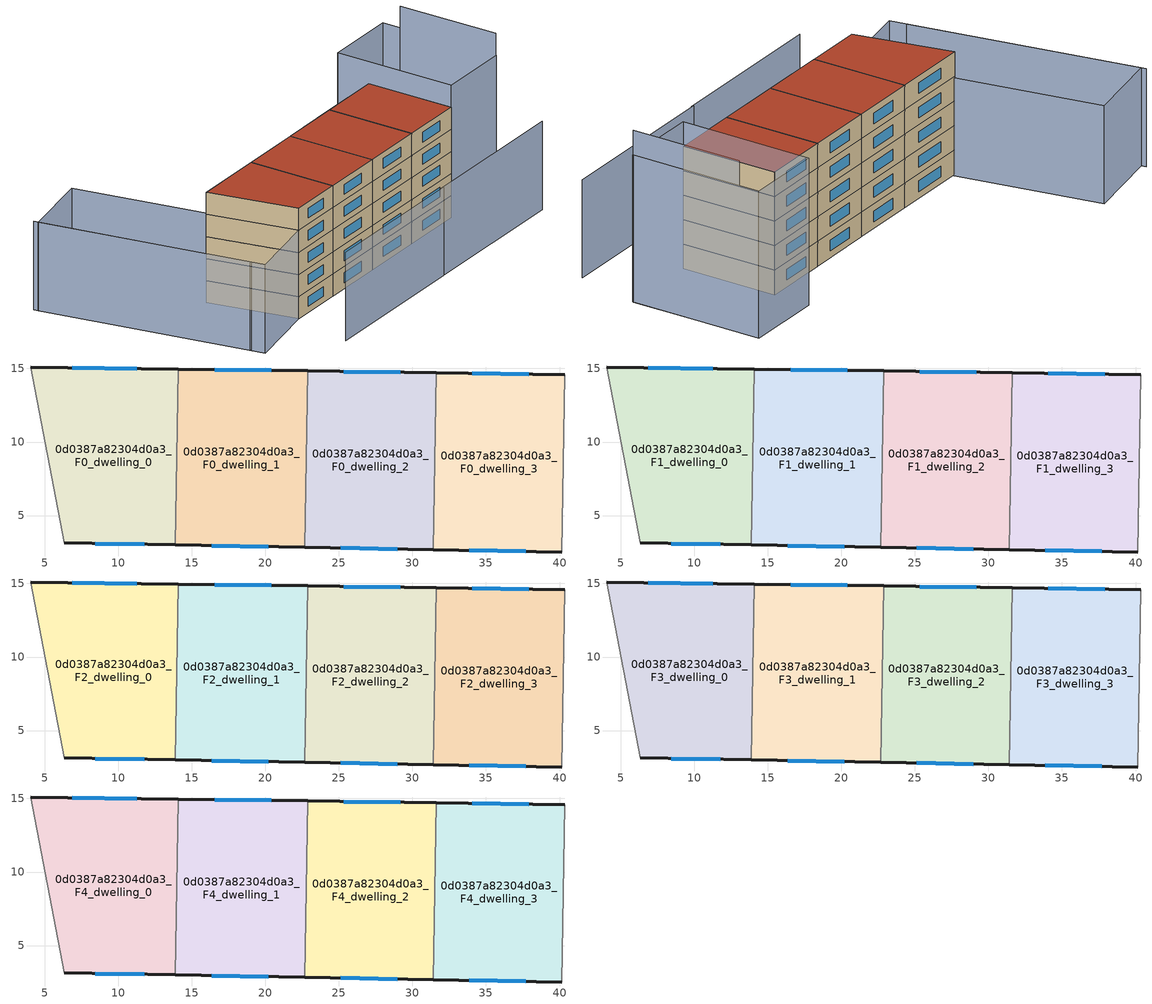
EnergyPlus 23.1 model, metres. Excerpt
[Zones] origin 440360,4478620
0d0387a82304d0a3_F0_dwelling_0
 floor ground (EU_floor_Construction): 14.09,14.96 13.89,3 6.32,3.14 4.06,15.1 z0
 wall outside (EU_wall_Construction): 6.32,3.14 13.89,3 / 14.09,14.96 4.06,15.1 z0:3
 wall adiabatic (EU_wall_Construction): 4.06,15.1 6.32,3.14 z0:3
 wall to 0d0387a82304d0a3_F0_dwelling_1 (EU_wall_Construction): 13.89,3 14.09,14.96 z0:3
 window (EU_Window_Construction): 8.44,3.1 11.76,3.04 / 11.27,15 6.87,15.06 z0.84:2.16
0d0387a82304d0a3_F0_dwelling_1
 floor ground (EU_floor_Construction): 22.87,14.83 22.66,2.84 13.89,3 14.09,14.96 z0
 wall outside (EU_wall_Construction): 22.87,14.83 14.09,14.96 / 13.89,3 22.66,2.84 z0:3
 wall to 0d0387a82304d0a3_F0_dwelling_2 (EU_wall_Construction): 22.66,2.84 22.87,14.83 z0:3
 window (EU_Window_Construction): 20.4,14.87 16.56,14.92 / 16.35,2.96 20.2,2.89 z0.84:2.16
0d0387a82304d0a3_F0_dwelling_2
 floor ground (EU_floor_Construction): 31.62,14.71 31.42,2.68 22.66,2.84 22.87,14.83 z0
 wall outside (EU_wall_Construction): 31.62,14.71 22.87,14.83 / 22.66,2.84 31.42,2.68 z0:3
 wall to 0d0387a82304d0a3_F0_dwelling_3 (EU_wall_Construction): 31.42,2.68 31.62,14.71 z0:3
 window (EU_Window_Construction): 29.16,14.74 25.33,14.79 / 25.12,2.8 28.96,2.73 z0.84:2.16
0d0387a82304d0a3_F0_dwelling_3
 floor ground (EU_floor_Construction): 40.35,14.58 40.15,2.53 31.42,2.68 31.62,14.71 z0
 wall outside (EU_wall_Construction): 40.35,14.58 31.62,14.71 / 31.42,2.68 40.15,2.53 z0:3
 wall adiabatic (EU_wall_Construction): 40.15,2.53 40.35,14.58 z0:3
 window (EU_Window_Construction): 37.9,14.61 34.07,14.67 / 33.87,2.64 37.69,2.57 z0.84:2.16
0d0387a82304d0a3_F1_dwelling_0
 floor to 0d0387a82304d0a3_F0_dwelling_0 (EU_floor_Construction): 14.09,14.96 13.89,3 6.32,3.14 4.06,15.1 z3
 wall outside (EU_wall_Construction): 6.32,3.14 13.89,3 / 14.09,14.96 4.06,15.1 z3:6
 wall adiabatic (EU_wall_Construction): 4.06,15.1 6.32,3.14 z3:6
 wall to 0d0387a82304d0a3_F1_dwelling_1 (EU_wall_Construction): 13.89,3 14.09,14.96 z3:6
 window (EU_Window_Construction): 8.44,3.1 11.76,3.04 / 11.27,15 6.87,15.06 z3.84:5.16
0d0387a82304d0a3_F1_dwelling_1
 floor to 0d0387a82304d0a3_F0_dwelling_1 (EU_floor_Construction): 22.87,14.83 22.66,2.84 13.89,3 14.09,14.96 z3
 wall outside (EU_wall_Construction): 22.87,14.83 14.09,14.96 / 13.89,3 22.66,2.84 z3:6
 wall to 0d0387a82304d0a3_F1_dwelling_2 (EU_wall_Construction): 22.66,2.84 22.87,14.83 z3:6
 window (EU_Window_Construction): 20.4,14.87 16.56,14.92 / 16.35,2.96 20.2,2.89 z3.84:5.16
0d0387a82304d0a3_F1_dwelling_2
 floor to 0d0387a82304d0a3_F0_dwelling_2 (EU_floor_Construction): 31.62,14.71 31.42,2.68 22.66,2.84 22.87,14.83 z3
 wall outside (EU_wall_Construction): 31.62,14.71 22.87,14.83 / 22.66,2.84 31.42,2.68 z3:6
 wall to 0d0387a82304d0a3_F1_dwelling_3 (EU_wall_Construction): 31.42,2.68 31.62,14.71 z3:6
 window (EU_Window_Construction): 29.16,14.74 25.33,14.79 / 25.12,2.8 28.96,2.73 z3.84:5.16
0d0387a82304d0a3_F1_dwelling_3
 floor to 0d0387a82304d0a3_F0_dwelling_3 (EU_floor_Construction): 40.35,14.58 40.15,2.53 31.42,2.68 31.62,14.71 z3
 wall outside (EU_wall_Construction): 40.35,14.58 31.62,14.71 / 31.42,2.68 40.15,2.53 z3:6
 wall adiabatic (EU_wall_Construction): 40.15,2.53 40.35,14.58 z3:6
 window (EU_Window_Construction): 37.9,14.61 34.07,14.67 / 33.87,2.64 37.69,2.57 z3.84:5.16
0d0387a82304d0a3_F2_dwelling_0
 floor to 0d0387a82304d0a3_F1_dwelling_0 (EU_floor_Construction): 14.09,14.96 13.89,3 6.32,3.14 4.06,15.1 z6
 wall outside (EU_wall_Construction): 6.32,3.14 13.89,3 / 14.09,14.96 4.06,15.1 z6:9
 wall adiabatic (EU_wall_Construction): 4.06,15.1 6.32,3.14 z6:9
 wall to 0d0387a82304d0a3_F2_dwelling_1 (EU_wall_Construction): 13.89,3 14.09,14.96 z6:9
 window (EU_Window_Construction): 8.44,3.1 11.76,3.04 / 11.27,15 6.87,15.06 z6.84:8.16
0d0387a82304d0a3_F2_dwelling_1
 floor to 0d0387a82304d0a3_F1_dwelling_1 (EU_floor_Construction): 22.87,14.83 22.66,2.84 13.89,3 14.09,14.96 z6
 wall outside (EU_wall_Construction): 22.87,14.83 14.09,14.96 / 13.89,3 22.66,2.84 z6:9
 wall to 0d0387a82304d0a3_F2_dwelling_2 (EU_wall_Construction): 22.66,2.84 22.87,14.83 z6:9
 window (EU_Window_Construction): 20.4,14.87 16.56,14.92 / 16.35,2.96 20.2,2.89 z6.84:8.16
0d0387a82304d0a3_F2_dwelling_2
 floor to 0d0387a82304d0a3_F1_dwelling_2 (EU_floor_Construction): 31.62,14.71 31.42,2.68 22.66,2.84 22.87,14.83 z6
 wall outside (EU_wall_Construction): 31.62,14.71 22.87,14.83 / 22.66,2.84 31.42,2.68 z6:9
 wall to 0d0387a82304d0a3_F2_dwelling_3 (EU_wall_Construction): 31.42,2.68 31.62,14.71 z6:9
 window (EU_Window_Construction): 29.16,14.74 25.33,14.79 / 25.12,2.8 28.96,2.73 z6.84:8.16
0d0387a82304d0a3_F2_dwelling_3
 floor to 0d0387a82304d0a3_F1_dwelling_3 (EU_floor_Construction): 40.35,14.58 40.15,2.53 31.42,2.68 31.62,14.71 z6
 wall outside (EU_wall_Construction): 40.35,14.58 31.62,14.71 / 31.42,2.68 40.15,2.53 z6:9
 wall adiabatic (EU_wall_Construction): 40.15,2.53 40.35,14.58 z6:9
 window (EU_Window_Construction): 37.9,14.61 34.07,14.67 / 33.87,2.64 37.69,2.57 z6.84:8.16
0d0387a82304d0a3_F3_dwelling_0
 floor to 0d0387a82304d0a3_F2_dwelling_0 (EU_floor_Construction): 14.09,14.96 13.89,3 6.32,3.14 4.06,15.1 z9
 wall outside (EU_wall_Construction): 6.32,3.14 13.89,3 / 14.09,14.96 4.06,15.1 z9:12
 wall adiabatic (EU_wall_Construction): 4.06,15.1 6.32,3.14 z9:12
 wall to 0d0387a82304d0a3_F3_dwelling_1 (EU_wall_Construction): 13.89,3 14.09,14.96 z9:12
 window (EU_Window_Construction): 8.44,3.1 11.76,3.04 / 11.27,15 6.87,15.06 z9.84:11.16
0d0387a82304d0a3_F3_dwelling_1
 floor to 0d0387a82304d0a3_F2_dwelling_1 (EU_floor_Construction): 22.87,14.83 22.66,2.84 13.89,3 14.09,14.96 z9
 wall outside (EU_wall_Construction): 22.87,14.83 14.09,14.96 / 13.89,3 22.66,2.84 z9:12
 wall to 0d0387a82304d0a3_F3_dwelling_2 (EU_wall_Construction): 22.66,2.84 22.87,14.83 z9:12
 window (EU_Window_Construction): 20.4,14.87 16.56,14.92 / 16.35,2.96 20.2,2.89 z9.84:11.16
0d0387a82304d0a3_F3_dwelling_2
 floor to 0d0387a82304d0a3_F2_dwelling_2 (EU_floor_Construction): 31.62,14.71 31.42,2.68 22.66,2.84 22.87,14.83 z9
 wall outside (EU_wall_Construction): 31.62,14.71 22.87,14.83 / 22.66,2.84 31.42,2.68 z9:12
 wall to 0d0387a82304d0a3_F3_dwelling_3 (EU_wall_Construction): 31.42,2.68 31.62,14.71 z9:12
 window (EU_Window_Construction): 29.16,14.74 25.33,14.79 / 25.12,2.8 28.96,2.73 z9.84:11.16
0d0387a82304d0a3_F3_dwelling_3
 floor to 0d0387a82304d0a3_F2_dwelling_3 (EU_floor_Construction): 40.35,14.58 40.15,2.53 31.42,2.68 31.62,14.71 z9
 wall outside (EU_wall_Construction): 40.35,14.58 31.62,14.71 / 31.42,2.68 40.15,2.53 z9:12
 wall adiabatic (EU_wall_Construction): 40.15,2.53 40.35,14.58 z9:12
 window (EU_Window_Construction): 37.9,14.61 34.07,14.67 / 33.87,2.64 37.69,2.57 z9.84:11.16
0d0387a82304d0a3_F4_dwelling_0
 floor to 0d0387a82304d0a3_F3_dwelling_0 (EU_floor_Construction): 14.09,14.96 13.89,3 6.32,3.14 4.06,15.1 z12
 wall outside (EU_wall_Construction): 6.32,3.14 13.89,3 / 14.09,14.96 4.06,15.1 z12:15
 wall adiabatic (EU_wall_Construction): 4.06,15.1 6.32,3.14 z12:15
 wall to 0d0387a82304d0a3_F4_dwelling_1 (EU_wall_Construction): 13.89,3 14.09,14.96 z12:15
 window (EU_Window_Construction): 8.44,3.1 11.76,3.04 / 11.27,15 6.87,15.06 z12.84:14.16
 roof outside (EU_roof_Construction): 13.89,3 14.09,14.96 4.06,15.1 6.32,3.14 z15
0d0387a82304d0a3_F4_dwelling_1
 floor to 0d0387a82304d0a3_F3_dwelling_1 (EU_floor_Construction): 22.87,14.83 22.66,2.84 13.89,3 14.09,14.96 z12
 wall outside (EU_wall_Construction): 22.87,14.83 14.09,14.96 / 13.89,3 22.66,2.84 z12:15
 wall to 0d0387a82304d0a3_F4_dwelling_2 (EU_wall_Construction): 22.66,2.84 22.87,14.83 z12:15
 window (EU_Window_Construction): 20.4,14.87 16.56,14.92 / 16.35,2.96 20.2,2.89 z12.84:14.16
 roof outside (EU_roof_Construction): 22.66,2.84 22.87,14.83 14.09,14.96 13.89,3 z15
0d0387a82304d0a3_F4_dwelling_2
 floor to 0d0387a82304d0a3_F3_dwelling_2 (EU_floor_Construction): 31.62,14.71 31.42,2.68 22.66,2.84 22.87,14.83 z12
 wall outside (EU_wall_Construction): 31.62,14.71 22.87,14.83 / 22.66,2.84 31.42,2.68 z12:15
 wall to 0d0387a82304d0a3_F4_dwelling_3 (EU_wall_Construction): 31.42,2.68 31.62,14.71 z12:15
 window (EU_Window_Construction): 29.16,14.74 25.33,14.79 / 25.12,2.8 28.96,2.73 z12.84:14.16
 roof outside (EU_roof_Construction): 31.42,2.68 31.62,14.71 22.87,14.83 22.66,2.84 z15
0d0387a82304d0a3_F4_dwelling_3
 floor to 0d0387a82304d0a3_F3_dwelling_3 (EU_floor_Construction): 40.35,14.58 40.15,2.53 31.42,2.68 31.62,14.71 z12
 wall outside (EU_wall_Construction): 40.35,14.58 31.62,14.71 / 31.42,2.68 40.15,2.53 z12:15
 wall adiabatic (EU_wall_Construction): 40.15,2.53 40.35,14.58 z12:15
 window (EU_Window_Construction): 37.9,14.61 34.07,14.67 / 33.87,2.64 37.69,2.57 z12.84:14.16
 roof outside (EU_roof_Construction): 40.15,2.53 40.35,14.58 31.62,14.71 31.42,2.68 z15
shading: 25.62,-5.27 48,-5.67 / 4.19,-4.99 26.04,-5.34 / -8.81,31.88 -4.25,3.33 / -3.96,1.48 -8.76,31.32 / -8.76,31.32 1.52,32.97 / 1.52,32.97 6.32,3.14 / 6.32,3.14 -3.96,1.48 z0:12; 50.17,2.36 50.37,16.33 z0:21; 40.15,2.52 40.51,19.14 / 40.51,19.14 50.53,18.92 / 50.53,18.92 50.17,2.31 / 50.17,2.31 40.15,2.52 z0:18
[Building]
EU S2 Campaign: North Axis=0; Terrain=City; Solar Distribution=FullExterior
[Site:Location]
Madrid: Latitude=40.5; Longitude=-3.5; Time Zone=1; Elevation=609
[SizingPeriod:WeatherFileDays]
AnnualSizingPeriod: Begin Month=1; Begin Day of Month=1; End Month=12; End Day of Month=31; Day of Week for Start Day=Monday; Use Weather File Daylight Saving Period=No; Use Weather File Rain and Snow Indicators=No
[MATERIAL]
EU_InternalMass_Material: Roughness=MediumRough; Thickness=0.1; Conductivity=1; Density=1800; Specific Heat=900; Thermal Absorptance=0.9; Solar Absorptance=0.7; Visible Absorptance=0.7
[MATERIAL:NOMASS] Roughness=MediumRough; Thermal Absorptance=0.9; Solar Absorptance=0.7; Visible Absorptance=0.7
Name | Thermal Resistance
EU_wall_NoMass; EU_roof_NoMass | 2.16768
EU_floor_NoMass | 1.14339
[WINDOWMATERIAL:SIMPLEGLAZINGSYSTEM]
EU_Window_SimpleGlazing: UFactor=3.23888; Solar Heat Gain Coefficient=0.85; Visible Transmittance=0.85
[CONSTRUCTION]
EU_wall_Construction: EU_wall_NoMass
EU_roof_Construction: EU_roof_NoMass
EU_floor_Construction: EU_floor_NoMass
EU_InternalMass_Construction: EU_InternalMass_Material
EU_Window_Construction: EU_Window_SimpleGlazing
[ZONE] Type=1; Multiplier=1; Ceiling Height=autocalculate; Floor Area=autocalculate; Part of Total Floor Area=Yes
Name | Volume
0d0387a82304d0a3_F0_dwelling_0; 0d0387a82304d0a3_F1_dwelling_0; 0d0387a82304d0a3_F2_dwelling_0; 0d0387a82304d0a3_F3_dwelling_0; 0d0387a82304d0a3_F4_dwelling_0 | 315.35
0d0387a82304d0a3_F0_dwelling_1 | 315.323
0d0387a82304d0a3_F1_dwelling_1; 0d0387a82304d0a3_F2_dwelling_1; 0d0387a82304d0a3_F3_dwelling_1; 0d0387a82304d0a3_F4_dwelling_1 | 315.322
0d0387a82304d0a3_F0_dwelling_2; 0d0387a82304d0a3_F1_dwelling_2; 0d0387a82304d0a3_F2_dwelling_2; 0d0387a82304d0a3_F3_dwelling_2; 0d0387a82304d0a3_F4_dwelling_2 | 315.363
0d0387a82304d0a3_F0_dwelling_3; 0d0387a82304d0a3_F1_dwelling_3; 0d0387a82304d0a3_F2_dwelling_3; 0d0387a82304d0a3_F3_dwelling_3; 0d0387a82304d0a3_F4_dwelling_3 | 315.345
[INTERNALMASS] Construction=EU_InternalMass_Construction
Name | Zone or ZoneList | Surface Area
0d0387a82304d0a3_F0_dwelling_0_EU_InternalMass | 0d0387a82304d0a3_F0_dwelling_0 | 105.117
0d0387a82304d0a3_F0_dwelling_1_EU_InternalMass | 0d0387a82304d0a3_F0_dwelling_1 | 105.108
0d0387a82304d0a3_F0_dwelling_2_EU_InternalMass | 0d0387a82304d0a3_F0_dwelling_2 | 105.121
0d0387a82304d0a3_F0_dwelling_3_EU_InternalMass | 0d0387a82304d0a3_F0_dwelling_3 | 105.115
0d0387a82304d0a3_F1_dwelling_0_EU_InternalMass | 0d0387a82304d0a3_F1_dwelling_0 | 105.117
0d0387a82304d0a3_F1_dwelling_1_EU_InternalMass | 0d0387a82304d0a3_F1_dwelling_1 | 105.108
0d0387a82304d0a3_F1_dwelling_2_EU_InternalMass | 0d0387a82304d0a3_F1_dwelling_2 | 105.121
0d0387a82304d0a3_F1_dwelling_3_EU_InternalMass | 0d0387a82304d0a3_F1_dwelling_3 | 105.115
0d0387a82304d0a3_F2_dwelling_0_EU_InternalMass | 0d0387a82304d0a3_F2_dwelling_0 | 105.117
0d0387a82304d0a3_F2_dwelling_1_EU_InternalMass | 0d0387a82304d0a3_F2_dwelling_1 | 105.108
0d0387a82304d0a3_F2_dwelling_2_EU_InternalMass | 0d0387a82304d0a3_F2_dwelling_2 | 105.121
0d0387a82304d0a3_F2_dwelling_3_EU_InternalMass | 0d0387a82304d0a3_F2_dwelling_3 | 105.115
0d0387a82304d0a3_F3_dwelling_0_EU_InternalMass | 0d0387a82304d0a3_F3_dwelling_0 | 105.117
0d0387a82304d0a3_F3_dwelling_1_EU_InternalMass | 0d0387a82304d0a3_F3_dwelling_1 | 105.108
0d0387a82304d0a3_F3_dwelling_2_EU_InternalMass | 0d0387a82304d0a3_F3_dwelling_2 | 105.121
0d0387a82304d0a3_F3_dwelling_3_EU_InternalMass | 0d0387a82304d0a3_F3_dwelling_3 | 105.115
0d0387a82304d0a3_F4_dwelling_0_EU_InternalMass | 0d0387a82304d0a3_F4_dwelling_0 | 105.117
0d0387a82304d0a3_F4_dwelling_1_EU_InternalMass | 0d0387a82304d0a3_F4_dwelling_1 | 105.108
0d0387a82304d0a3_F4_dwelling_2_EU_InternalMass | 0d0387a82304d0a3_F4_dwelling_2 | 105.121
0d0387a82304d0a3_F4_dwelling_3_EU_InternalMass | 0d0387a82304d0a3_F4_dwelling_3 | 105.115
[OTHEREQUIPMENT] Fuel Type=Electricity; Design Level Calculation Method=Watts/Area; Power per Zone Floor Area=1; Fraction Latent=0; Fraction Radiant=0; Fraction Lost=0; Carbon Dioxide Generation Rate=0; EndUse Subcategory=EU_Step8_InternalGains
Name | Zone or ZoneList or Space or SpaceList | Schedule
EU_Step8_InternalGain_0d0387a82304d0a3_F0_dwelling_0_f000 | 0d0387a82304d0a3_F0_dwelling_0 | EU_Step8_GainSchedule_0d0387a82304d0a3_F0_dwelling_0_f000
EU_Step8_InternalGain_0d0387a82304d0a3_F0_dwelling_1_f000 | 0d0387a82304d0a3_F0_dwelling_1 | EU_Step8_GainSchedule_0d0387a82304d0a3_F0_dwelling_1_f000
EU_Step8_InternalGain_0d0387a82304d0a3_F0_dwelling_2_f000 | 0d0387a82304d0a3_F0_dwelling_2 | EU_Step8_GainSchedule_0d0387a82304d0a3_F0_dwelling_2_f000
EU_Step8_InternalGain_0d0387a82304d0a3_F0_dwelling_3_f000 | 0d0387a82304d0a3_F0_dwelling_3 | EU_Step8_GainSchedule_0d0387a82304d0a3_F0_dwelling_3_f000
EU_Step8_InternalGain_0d0387a82304d0a3_F1_dwelling_0_f000 | 0d0387a82304d0a3_F1_dwelling_0 | EU_Step8_GainSchedule_0d0387a82304d0a3_F1_dwelling_0_f000
EU_Step8_InternalGain_0d0387a82304d0a3_F1_dwelling_1_f000 | 0d0387a82304d0a3_F1_dwelling_1 | EU_Step8_GainSchedule_0d0387a82304d0a3_F1_dwelling_1_f000
EU_Step8_InternalGain_0d0387a82304d0a3_F1_dwelling_2_f000 | 0d0387a82304d0a3_F1_dwelling_2 | EU_Step8_GainSchedule_0d0387a82304d0a3_F1_dwelling_2_f000
EU_Step8_InternalGain_0d0387a82304d0a3_F1_dwelling_3_f000 | 0d0387a82304d0a3_F1_dwelling_3 | EU_Step8_GainSchedule_0d0387a82304d0a3_F1_dwelling_3_f000
EU_Step8_InternalGain_0d0387a82304d0a3_F2_dwelling_0_f000 | 0d0387a82304d0a3_F2_dwelling_0 | EU_Step8_GainSchedule_0d0387a82304d0a3_F2_dwelling_0_f000
EU_Step8_InternalGain_0d0387a82304d0a3_F2_dwelling_1_f000 | 0d0387a82304d0a3_F2_dwelling_1 | EU_Step8_GainSchedule_0d0387a82304d0a3_F2_dwelling_1_f000
EU_Step8_InternalGain_0d0387a82304d0a3_F2_dwelling_2_f000 | 0d0387a82304d0a3_F2_dwelling_2 | EU_Step8_GainSchedule_0d0387a82304d0a3_F2_dwelling_2_f000
EU_Step8_InternalGain_0d0387a82304d0a3_F2_dwelling_3_f000 | 0d0387a82304d0a3_F2_dwelling_3 | EU_Step8_GainSchedule_0d0387a82304d0a3_F2_dwelling_3_f000
EU_Step8_InternalGain_0d0387a82304d0a3_F3_dwelling_0_f000 | 0d0387a82304d0a3_F3_dwelling_0 | EU_Step8_GainSchedule_0d0387a82304d0a3_F3_dwelling_0_f000
EU_Step8_InternalGain_0d0387a82304d0a3_F3_dwelling_1_f000 | 0d0387a82304d0a3_F3_dwelling_1 | EU_Step8_GainSchedule_0d0387a82304d0a3_F3_dwelling_1_f000
EU_Step8_InternalGain_0d0387a82304d0a3_F3_dwelling_2_f000 | 0d0387a82304d0a3_F3_dwelling_2 | EU_Step8_GainSchedule_0d0387a82304d0a3_F3_dwelling_2_f000
EU_Step8_InternalGain_0d0387a82304d0a3_F3_dwelling_3_f000 | 0d0387a82304d0a3_F3_dwelling_3 | EU_Step8_GainSchedule_0d0387a82304d0a3_F3_dwelling_3_f000
EU_Step8_InternalGain_0d0387a82304d0a3_F4_dwelling_0_f000 | 0d0387a82304d0a3_F4_dwelling_0 | EU_Step8_GainSchedule_0d0387a82304d0a3_F4_dwelling_0_f000
EU_Step8_InternalGain_0d0387a82304d0a3_F4_dwelling_1_f000 | 0d0387a82304d0a3_F4_dwelling_1 | EU_Step8_GainSchedule_0d0387a82304d0a3_F4_dwelling_1_f000
EU_Step8_InternalGain_0d0387a82304d0a3_F4_dwelling_2_f000 | 0d0387a82304d0a3_F4_dwelling_2 | EU_Step8_GainSchedule_0d0387a82304d0a3_F4_dwelling_2_f000
EU_Step8_InternalGain_0d0387a82304d0a3_F4_dwelling_3_f000 | 0d0387a82304d0a3_F4_dwelling_3 | EU_Step8_GainSchedule_0d0387a82304d0a3_F4_dwelling_3_f000
[ZONEVENTILATION:DESIGNFLOWRATE] Schedule=EU_AlwaysOn; Design Flow Rate Calculation Method=AirChanges/Hour; Air Changes per Hour=0.480546; Ventilation Type=Natural; Fan Pressure Rise=0; Fan Total Efficiency=1; Constant Term Coefficient=1; Temperature Term Coefficient=0; Velocity Term Coefficient=0; Velocity Squared Term Coefficient=0; Minimum Indoor Temperature=-100; Maximum Indoor Temperature=100; Delta Temperature=-100; Minimum Outdoor Temperature=-100; Maximum Outdoor Temperature=100; Maximum Wind Speed=40
Name | Zone or ZoneList or Space or SpaceList
EU_ConstantAir_0d0387a82304d0a3_F0_dwelling_0 | 0d0387a82304d0a3_F0_dwelling_0
EU_ConstantAir_0d0387a82304d0a3_F0_dwelling_1 | 0d0387a82304d0a3_F0_dwelling_1
EU_ConstantAir_0d0387a82304d0a3_F0_dwelling_2 | 0d0387a82304d0a3_F0_dwelling_2
EU_ConstantAir_0d0387a82304d0a3_F0_dwelling_3 | 0d0387a82304d0a3_F0_dwelling_3
EU_ConstantAir_0d0387a82304d0a3_F1_dwelling_0 | 0d0387a82304d0a3_F1_dwelling_0
EU_ConstantAir_0d0387a82304d0a3_F1_dwelling_1 | 0d0387a82304d0a3_F1_dwelling_1
EU_ConstantAir_0d0387a82304d0a3_F1_dwelling_2 | 0d0387a82304d0a3_F1_dwelling_2
EU_ConstantAir_0d0387a82304d0a3_F1_dwelling_3 | 0d0387a82304d0a3_F1_dwelling_3
EU_ConstantAir_0d0387a82304d0a3_F2_dwelling_0 | 0d0387a82304d0a3_F2_dwelling_0
EU_ConstantAir_0d0387a82304d0a3_F2_dwelling_1 | 0d0387a82304d0a3_F2_dwelling_1
EU_ConstantAir_0d0387a82304d0a3_F2_dwelling_2 | 0d0387a82304d0a3_F2_dwelling_2
EU_ConstantAir_0d0387a82304d0a3_F2_dwelling_3 | 0d0387a82304d0a3_F2_dwelling_3
EU_ConstantAir_0d0387a82304d0a3_F3_dwelling_0 | 0d0387a82304d0a3_F3_dwelling_0
EU_ConstantAir_0d0387a82304d0a3_F3_dwelling_1 | 0d0387a82304d0a3_F3_dwelling_1
EU_ConstantAir_0d0387a82304d0a3_F3_dwelling_2 | 0d0387a82304d0a3_F3_dwelling_2
EU_ConstantAir_0d0387a82304d0a3_F3_dwelling_3 | 0d0387a82304d0a3_F3_dwelling_3
EU_ConstantAir_0d0387a82304d0a3_F4_dwelling_0 | 0d0387a82304d0a3_F4_dwelling_0
EU_ConstantAir_0d0387a82304d0a3_F4_dwelling_1 | 0d0387a82304d0a3_F4_dwelling_1
EU_ConstantAir_0d0387a82304d0a3_F4_dwelling_2 | 0d0387a82304d0a3_F4_dwelling_2
EU_ConstantAir_0d0387a82304d0a3_F4_dwelling_3 | 0d0387a82304d0a3_F4_dwelling_3
[HVACTEMPLATE:THERMOSTAT] Constant Heating Setpoint=20; Constant Cooling Setpoint=50
EU_HeatOnly_0d0387a82304d0a3_F0_dwelling_0; EU_HeatOnly_0d0387a82304d0a3_F0_dwelling_1; EU_HeatOnly_0d0387a82304d0a3_F0_dwelling_2; EU_HeatOnly_0d0387a82304d0a3_F0_dwelling_3; EU_HeatOnly_0d0387a82304d0a3_F1_dwelling_0; EU_HeatOnly_0d0387a82304d0a3_F1_dwelling_1; EU_HeatOnly_0d0387a82304d0a3_F1_dwelling_2; EU_HeatOnly_0d0387a82304d0a3_F1_dwelling_3; EU_HeatOnly_0d0387a82304d0a3_F2_dwelling_0; EU_HeatOnly_0d0387a82304d0a3_F2_dwelling_1; EU_HeatOnly_0d0387a82304d0a3_F2_dwelling_2; EU_HeatOnly_0d0387a82304d0a3_F2_dwelling_3; EU_HeatOnly_0d0387a82304d0a3_F3_dwelling_0; EU_HeatOnly_0d0387a82304d0a3_F3_dwelling_1; EU_HeatOnly_0d0387a82304d0a3_F3_dwelling_2; EU_HeatOnly_0d0387a82304d0a3_F3_dwelling_3; EU_HeatOnly_0d0387a82304d0a3_F4_dwelling_0; EU_HeatOnly_0d0387a82304d0a3_F4_dwelling_1; EU_HeatOnly_0d0387a82304d0a3_F4_dwelling_2; EU_HeatOnly_0d0387a82304d0a3_F4_dwelling_3
[HVACTEMPLATE:ZONE:IDEALLOADSAIRSYSTEM] System Availability Schedule=EU_AlwaysOn; Maximum Heating Supply Air Temperature=50; Minimum Cooling Supply Air Temperature=13; Maximum Heating Supply Air Humidity Ratio=0.0156; Minimum Cooling Supply Air Humidity Ratio=0.0077; Heating Limit=NoLimit; Cooling Limit=NoLimit; Heating Availability Schedule=EU_AlwaysOn; Cooling Availability Schedule=EU_CoolingOff; Dehumidification Control Type=ConstantSensibleHeatRatio; Cooling Sensible Heat Ratio=0.7; Dehumidification Setpoint=60; Humidification Control Type=None; Humidification Setpoint=30; Outdoor Air Method=None; Outdoor Air Flow Rate per Person=0.00944; Outdoor Air Flow Rate per Zone Floor Area=0; Outdoor Air Flow Rate per Zone=0; Demand Controlled Ventilation Type=None; Outdoor Air Economizer Type=NoEconomizer; Heat Recovery Type=None; Sensible Heat Recovery Effectiveness=0.7; Latent Heat Recovery Effectiveness=0.65
Name | Template Thermostat
0d0387a82304d0a3_F0_dwelling_0 | EU_HeatOnly_0d0387a82304d0a3_F0_dwelling_0
0d0387a82304d0a3_F0_dwelling_1 | EU_HeatOnly_0d0387a82304d0a3_F0_dwelling_1
0d0387a82304d0a3_F0_dwelling_2 | EU_HeatOnly_0d0387a82304d0a3_F0_dwelling_2
0d0387a82304d0a3_F0_dwelling_3 | EU_HeatOnly_0d0387a82304d0a3_F0_dwelling_3
0d0387a82304d0a3_F1_dwelling_0 | EU_HeatOnly_0d0387a82304d0a3_F1_dwelling_0
0d0387a82304d0a3_F1_dwelling_1 | EU_HeatOnly_0d0387a82304d0a3_F1_dwelling_1
0d0387a82304d0a3_F1_dwelling_2 | EU_HeatOnly_0d0387a82304d0a3_F1_dwelling_2
0d0387a82304d0a3_F1_dwelling_3 | EU_HeatOnly_0d0387a82304d0a3_F1_dwelling_3
0d0387a82304d0a3_F2_dwelling_0 | EU_HeatOnly_0d0387a82304d0a3_F2_dwelling_0
0d0387a82304d0a3_F2_dwelling_1 | EU_HeatOnly_0d0387a82304d0a3_F2_dwelling_1
0d0387a82304d0a3_F2_dwelling_2 | EU_HeatOnly_0d0387a82304d0a3_F2_dwelling_2
0d0387a82304d0a3_F2_dwelling_3 | EU_HeatOnly_0d0387a82304d0a3_F2_dwelling_3
0d0387a82304d0a3_F3_dwelling_0 | EU_HeatOnly_0d0387a82304d0a3_F3_dwelling_0
0d0387a82304d0a3_F3_dwelling_1 | EU_HeatOnly_0d0387a82304d0a3_F3_dwelling_1
0d0387a82304d0a3_F3_dwelling_2 | EU_HeatOnly_0d0387a82304d0a3_F3_dwelling_2
0d0387a82304d0a3_F3_dwelling_3 | EU_HeatOnly_0d0387a82304d0a3_F3_dwelling_3
0d0387a82304d0a3_F4_dwelling_0 | EU_HeatOnly_0d0387a82304d0a3_F4_dwelling_0
0d0387a82304d0a3_F4_dwelling_1 | EU_HeatOnly_0d0387a82304d0a3_F4_dwelling_1
0d0387a82304d0a3_F4_dwelling_2 | EU_HeatOnly_0d0387a82304d0a3_F4_dwelling_2
0d0387a82304d0a3_F4_dwelling_3 | EU_HeatOnly_0d0387a82304d0a3_F4_dwelling_3
[SIZING:ZONE] Zone Cooling Design Supply Air Temperature Input Method=SupplyAirTemperature; Zone Cooling Design Supply Air Temperature=13; Zone Heating Design Supply Air Temperature Input Method=SupplyAirTemperature; Zone Heating Design Supply Air Temperature=50; Zone Cooling Design Supply Air Humidity Ratio=0.008; Zone Heating Design Supply Air Humidity Ratio=0.008; Cooling Design Air Flow Method=DesignDay; Cooling Design Air Flow Rate=0; Cooling Minimum Air Flow per Zone Floor Area=0.000762; Cooling Minimum Air Flow=0; Cooling Minimum Air Flow Fraction=0.2; Heating Design Air Flow Method=DesignDay; Heating Design Air Flow Rate=0; Heating Maximum Air Flow per Zone Floor Area=0.002032; Heating Maximum Air Flow=0.141576; Heating Maximum Air Flow Fraction=0.3; Account for Dedicated Outdoor Air System=No; Dedicated Outdoor Air System Control Strategy=NeutralSupplyAir; Dedicated Outdoor Air Low Setpoint Temperature for Design=autosize; Dedicated Outdoor Air High Setpoint Temperature for Design=autosize; Zone Load Sizing Method=Sensible Load Only No Latent Load; Zone Latent Cooling Design Supply Air Humidity Ratio Input Method=HumidityRatioDifference; Zone Cooling Design Supply Air Humidity Ratio Difference=0.005; Zone Latent Heating Design Supply Air Humidity Ratio Input Method=HumidityRatioDifference; Zone Humidification Design Supply Air Humidity Ratio Difference=0.005
0d0387a82304d0a3_F0_dwelling_0; 0d0387a82304d0a3_F0_dwelling_1; 0d0387a82304d0a3_F0_dwelling_2; 0d0387a82304d0a3_F0_dwelling_3; 0d0387a82304d0a3_F1_dwelling_0; 0d0387a82304d0a3_F1_dwelling_1; 0d0387a82304d0a3_F1_dwelling_2; 0d0387a82304d0a3_F1_dwelling_3; 0d0387a82304d0a3_F2_dwelling_0; 0d0387a82304d0a3_F2_dwelling_1; 0d0387a82304d0a3_F2_dwelling_2; 0d0387a82304d0a3_F2_dwelling_3; 0d0387a82304d0a3_F3_dwelling_0; 0d0387a82304d0a3_F3_dwelling_1; 0d0387a82304d0a3_F3_dwelling_2; 0d0387a82304d0a3_F3_dwelling_3; 0d0387a82304d0a3_F4_dwelling_0; 0d0387a82304d0a3_F4_dwelling_1; 0d0387a82304d0a3_F4_dwelling_2; 0d0387a82304d0a3_F4_dwelling_3
[SCHEDULE:CONSTANT]
Name | Hourly Value
EU_AlwaysOn | 1
EU_CoolingOff | 0
[SCHEDULE:FILE] Column Number=1; Rows to Skip at Top=0; Number of Hours of Data=8760; Column Separator=Comma; Interpolate to Timestep=No; Minutes per Item=60; Adjust Schedule for Daylight Savings=Yes
Name | File
EU_Step8_GainSchedule_0d0387a82304d0a3_F0_dwelling_0_f000 | ../../schedules/0d0387a82304d0a3/0d0387a82304d0a3_F0_dwelling_0_f000_gain.csv
EU_Step8_GainSchedule_0d0387a82304d0a3_F0_dwelling_1_f000 | ../../schedules/0d0387a82304d0a3/0d0387a82304d0a3_F0_dwelling_1_f000_gain.csv
EU_Step8_GainSchedule_0d0387a82304d0a3_F0_dwelling_2_f000 | ../../schedules/0d0387a82304d0a3/0d0387a82304d0a3_F0_dwelling_2_f000_gain.csv
EU_Step8_GainSchedule_0d0387a82304d0a3_F0_dwelling_3_f000 | ../../schedules/0d0387a82304d0a3/0d0387a82304d0a3_F0_dwelling_3_f000_gain.csv
EU_Step8_GainSchedule_0d0387a82304d0a3_F1_dwelling_0_f000 | ../../schedules/0d0387a82304d0a3/0d0387a82304d0a3_F1_dwelling_0_f000_gain.csv
EU_Step8_GainSchedule_0d0387a82304d0a3_F1_dwelling_1_f000 | ../../schedules/0d0387a82304d0a3/0d0387a82304d0a3_F1_dwelling_1_f000_gain.csv
EU_Step8_GainSchedule_0d0387a82304d0a3_F1_dwelling_2_f000 | ../../schedules/0d0387a82304d0a3/0d0387a82304d0a3_F1_dwelling_2_f000_gain.csv
EU_Step8_GainSchedule_0d0387a82304d0a3_F1_dwelling_3_f000 | ../../schedules/0d0387a82304d0a3/0d0387a82304d0a3_F1_dwelling_3_f000_gain.csv
EU_Step8_GainSchedule_0d0387a82304d0a3_F2_dwelling_0_f000 | ../../schedules/0d0387a82304d0a3/0d0387a82304d0a3_F2_dwelling_0_f000_gain.csv
EU_Step8_GainSchedule_0d0387a82304d0a3_F2_dwelling_1_f000 | ../../schedules/0d0387a82304d0a3/0d0387a82304d0a3_F2_dwelling_1_f000_gain.csv
EU_Step8_GainSchedule_0d0387a82304d0a3_F2_dwelling_2_f000 | ../../schedules/0d0387a82304d0a3/0d0387a82304d0a3_F2_dwelling_2_f000_gain.csv
EU_Step8_GainSchedule_0d0387a82304d0a3_F2_dwelling_3_f000 | ../../schedules/0d0387a82304d0a3/0d0387a82304d0a3_F2_dwelling_3_f000_gain.csv
EU_Step8_GainSchedule_0d0387a82304d0a3_F3_dwelling_0_f000 | ../../schedules/0d0387a82304d0a3/0d0387a82304d0a3_F3_dwelling_0_f000_gain.csv
EU_Step8_GainSchedule_0d0387a82304d0a3_F3_dwelling_1_f000 | ../../schedules/0d0387a82304d0a3/0d0387a82304d0a3_F3_dwelling_1_f000_gain.csv
EU_Step8_GainSchedule_0d0387a82304d0a3_F3_dwelling_2_f000 | ../../schedules/0d0387a82304d0a3/0d0387a82304d0a3_F3_dwelling_2_f000_gain.csv
EU_Step8_GainSchedule_0d0387a82304d0a3_F3_dwelling_3_f000 | ../../schedules/0d0387a82304d0a3/0d0387a82304d0a3_F3_dwelling_3_f000_gain.csv
EU_Step8_GainSchedule_0d0387a82304d0a3_F4_dwelling_0_f000 | ../../schedules/0d0387a82304d0a3/0d0387a82304d0a3_F4_dwelling_0_f000_gain.csv
EU_Step8_GainSchedule_0d0387a82304d0a3_F4_dwelling_1_f000 | ../../schedules/0d0387a82304d0a3/0d0387a82304d0a3_F4_dwelling_1_f000_gain.csv
EU_Step8_GainSchedule_0d0387a82304d0a3_F4_dwelling_2_f000 | ../../schedules/0d0387a82304d0a3/0d0387a82304d0a3_F4_dwelling_2_f000_gain.csv
EU_Step8_GainSchedule_0d0387a82304d0a3_F4_dwelling_3_f000 | ../../schedules/0d0387a82304d0a3/0d0387a82304d0a3_F4_dwelling_3_f000_gain.csv
